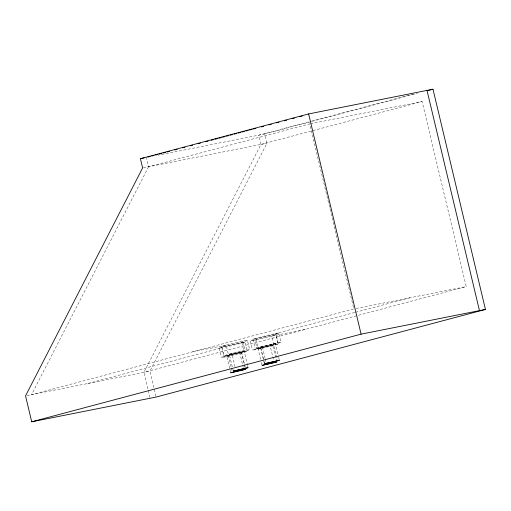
<?xml version="1.0" encoding="UTF-8"?>
<svg xmlns="http://www.w3.org/2000/svg" width="511" height="511" viewBox="0 0 511 511"><rect width="100%" height="100%" fill="white"/><g stroke="black" fill="none" stroke-linecap="round" stroke-linejoin="round"><path stroke-width="0.38" stroke-dasharray="2.56 1.92" d="M148.592 166.752L31.529 394.684L353.829 308.938L309.743 123.879L148.592 166.752L146.389 157.503M149.921 397.481L143.936 372.347L260.993 144.415L258.79 135.16L310.452 121.42M155.9 396.306L149.915 371.158L266.972 143.227L264.768 133.971L158.097 155.178M233.323 371.139L229.356 354.481L244.117 351.012L247.362 364.637M230.71 372.8L226.743 356.141L241.499 352.673L244.565 365.537M244.117 351.012L229.356 354.481M241.499 352.673L226.743 356.141M264.634 363.768L260.667 347.116L275.429 343.641L278.495 356.512M260.578 359.374L258.055 348.777L272.721 345.264L276.604 361.2M275.429 343.641L260.667 347.116M272.817 345.308L258.055 348.777M311.225 121.209L413.769 93.928M264.768 133.971L417.628 93.302M260.993 144.415L422.143 101.542L466.23 286.594L143.936 372.347M87.732 383.518L222.023 347.787L224.227 357.042L228.468 355.912L231.17 367.268M354.781 312.464L275.736 333.498L277.939 342.747L273.704 343.877L277.492 359.776M355.547 312.259L410.026 297.766M310.522 123.726L422.143 101.542M143.361 167.793L266.972 143.227M356.167 308.472L466.23 286.594M192.679 351.811L226.162 345.155L228.366 354.41L231.949 353.695L235.015 366.566M305.08 329.474L271.603 336.123L273.807 345.379L270.217 346.094L273.64 360.472M27.045 395.578L149.915 371.158M278.757 333.089A13.324 0.422 -13.4 0 1 258.451 338.237A13.324 0.422 -13.4 0 1 260.316 337.056A13.324 0.422 -13.4 0 1 278.757 333.089L280.961 342.344A13.324 0.422 -13.4 0 1 260.655 347.493A13.324 0.422 -13.4 0 1 262.526 346.305A13.324 0.422 -13.4 0 1 280.961 342.344M276.144 334.75A13.324 0.422 -13.4 0 1 255.839 339.898A13.324 0.422 -13.4 0 1 257.704 338.716A13.324 0.422 -13.4 0 1 276.144 334.75L278.348 344.005A13.324 0.422 -13.4 0 1 258.042 349.154A13.324 0.422 -13.4 0 1 259.907 347.965A13.324 0.422 -13.4 0 1 278.348 344.005M278.674 357.272L279.396 360.3M265.1 358.243L262.392 346.886L258.151 348.01L255.947 338.761M265.279 358.997L266.001 362.024M264.257 363.136L260.648 347.991L257.065 348.706L254.861 339.451M261.3 362.401L262.022 365.435M252.926 339.163L255.13 348.419M250.313 340.824L252.517 350.08M247.445 340.454A13.324 0.422 -13.4 0 1 227.14 345.602A13.324 0.422 -13.4 0 1 229.005 344.42A13.324 0.422 -13.4 0 1 247.445 340.454L249.649 349.709A13.324 0.422 -13.4 0 1 229.343 354.858A13.324 0.422 -13.4 0 1 231.208 353.669A13.324 0.422 -13.4 0 1 249.649 349.709M244.833 342.115A13.324 0.422 -13.4 0 1 224.527 347.269A13.324 0.422 -13.4 0 1 226.392 346.081A13.324 0.422 -13.4 0 1 244.833 342.115L247.037 351.37A13.324 0.422 -13.4 0 1 226.731 356.518A13.324 0.422 -13.4 0 1 228.596 355.33A13.324 0.422 -13.4 0 1 247.037 351.37M242.904 341.827L245.108 351.083L241.518 351.792L244.405 363.909M247.541 365.391L248.084 367.665M241.812 342.523L244.015 351.772L239.774 352.903L243.204 367.288M244.584 364.662L245.127 366.936M244.75 366.298L245.286 368.572M231.355 368.022L232.077 371.05M221.614 346.528L223.818 355.784M219.002 348.189L221.206 357.445"/><path stroke-width="0.77" d="M140.41 158.691L308.625 113.934L432.989 89.214L485.45 309.436L156.085 397.066L31.72 421.786L25.55 395.872L142.614 167.94L140.41 158.691L144.147 157.95M147.928 157.094L150.24 156.475M151.786 156.066L154.098 155.453M155.638 155.037L157.95 154.424M159.496 154.015L161.808 153.402M163.348 152.987L165.666 152.374M167.206 151.965L169.518 151.345M174.915 149.915L177.228 149.295M182.625 147.858L184.937 147.245M190.335 145.807L192.647 145.194M198.044 143.757L200.363 143.144M205.761 141.707L208.073 141.093M211.158 140.269L213.47 139.656M215.01 139.241L217.322 138.628M218.868 138.219L221.18 137.606M222.719 137.191L225.032 136.578M226.577 136.169L228.89 135.549M230.429 135.14L232.741 134.527M234.287 134.118L236.599 133.499M238.139 133.09L240.457 132.477M241.997 132.062L244.309 131.448M245.855 131.04L248.167 130.42M249.707 130.011L252.019 129.398M253.565 128.989L255.877 128.37M261.274 126.932L263.587 126.319M268.984 124.882L271.296 124.269M276.694 122.832L279.006 122.218M284.403 120.781L286.716 120.168M292.113 118.731L294.425 118.111M299.823 116.68L302.142 116.061M427.611 90.645L432.989 89.214M31.72 421.786L361.085 334.149L485.45 309.436M427.011 90.409L479.471 310.624M308.625 113.934L361.085 334.149M233.731 370.973L233.323 371.139L248.084 367.665L233.731 370.973M231.119 372.64L230.71 372.8L245.472 369.325L231.119 372.64M265.043 363.608L264.634 363.768L279.396 360.3L265.043 363.608M262.43 365.269L262.022 365.435L276.783 361.96L262.43 365.269"/></g></svg>
